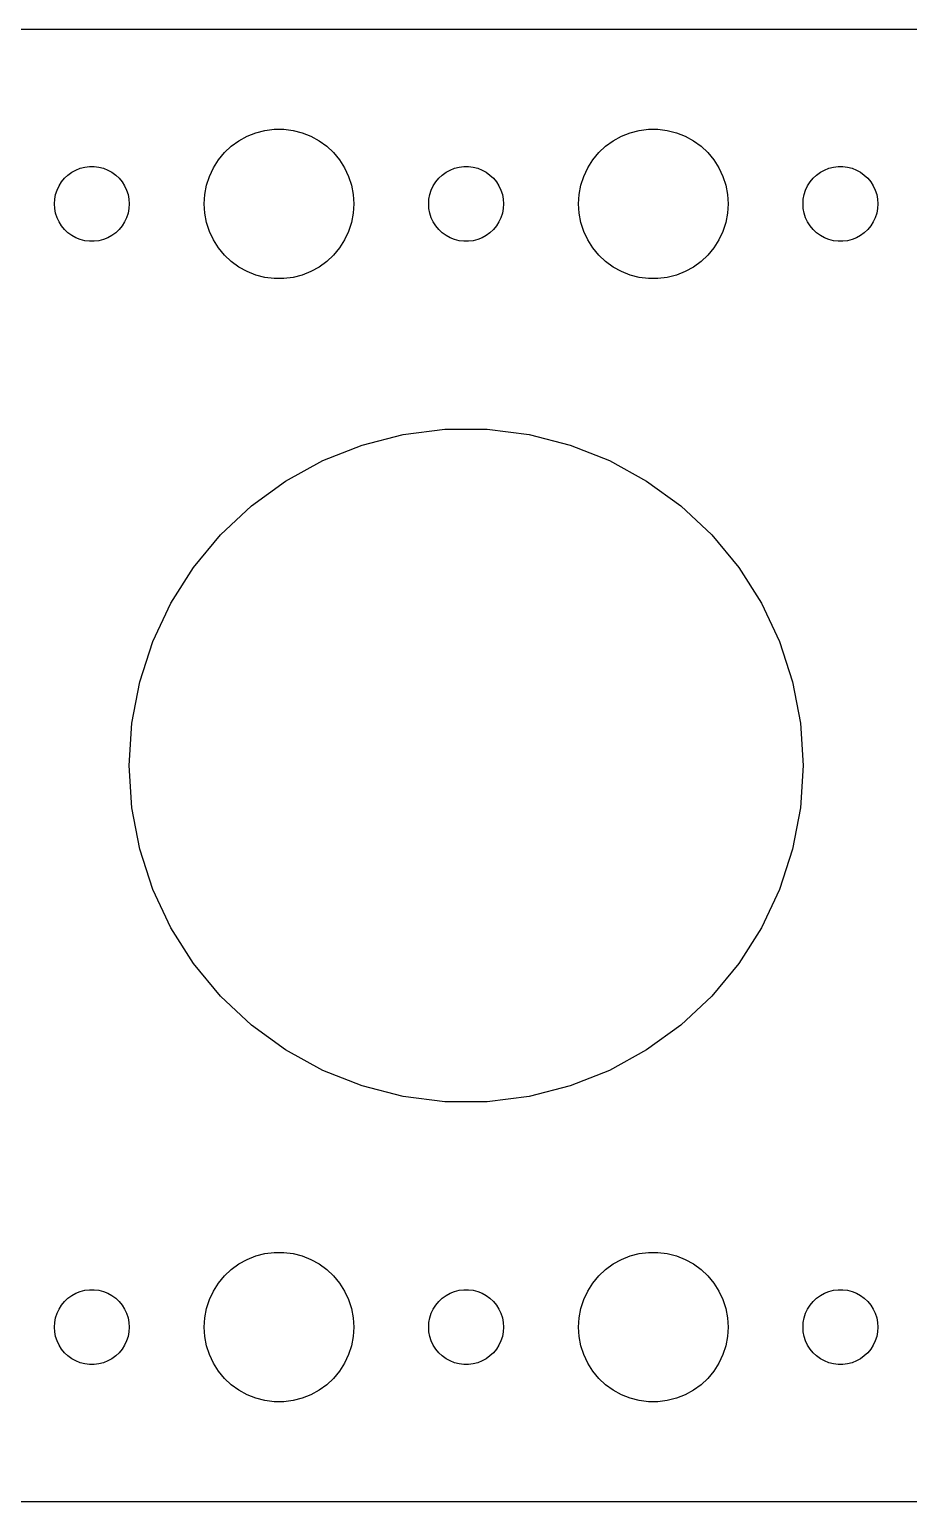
# Model space of a CAD drawing. Header units: metres. Extents: x -60 to 60, y 40 to 98.
# Drawn here: x -17.5 to 17.7, y 39.5 to 98.5 of the extents above; entities that cross this region are included whole.
import ezdxf

# ---------------------------------------------------------------- set-up
doc = ezdxf.new("R2010")
doc.units = ezdxf.units.M

msp = doc.modelspace()

# ---------------------------------------------------------------- linework, layer by layer
for p, q in [((54.8139, 98.4901), (-54.8139, 98.4901)), ((-8.42705, 94.3532), (-8.06213, 94.4469)), ((-8.06213, 94.4469), (-7.68837, 94.4941)), ((-7.68837, 94.4941), (-7.31161, 94.4941)), ((-7.31161, 94.4941), (-6.93785, 94.4469)), ((-6.93785, 94.4469), (-6.57294, 94.3532)), ((6.57294, 94.3532), (6.93785, 94.4469)), ((6.93785, 94.4469), (7.31161, 94.4941)), ((7.31161, 94.4941), (7.68837, 94.4941)), ((7.68837, 94.4941), (8.06213, 94.4469)), ((8.06213, 94.4469), (8.42705, 94.3532)), ((-9.6869, 93.5536), (-9.41226, 93.8115)), ((-9.41226, 93.8115), (-9.10747, 94.033)), ((-9.10747, 94.033), (-8.77733, 94.2145)), ((-8.77733, 94.2145), (-8.42705, 94.3532)), ((-6.57294, 94.3532), (-6.22266, 94.2145)), ((-6.22266, 94.2145), (-5.89252, 94.033)), ((-5.89252, 94.033), (-5.58772, 93.8115)), ((-5.58772, 93.8115), (-5.31308, 93.5536)), ((5.31308, 93.5536), (5.58772, 93.8115)), ((5.58772, 93.8115), (5.89252, 94.033)), ((5.89252, 94.033), (6.22266, 94.2145)), ((6.22266, 94.2145), (6.57294, 94.3532)), ((8.42705, 94.3532), (8.77733, 94.2145)), ((8.77733, 94.2145), (9.10747, 94.033)), ((9.10747, 94.033), (9.41226, 93.8115)), ((9.41226, 93.8115), (9.6869, 93.5536)), ((-10.1289, 92.9453), (-9.92705, 93.2634)), ((-9.92705, 93.2634), (-9.6869, 93.5536)), ((-5.31308, 93.5536), (-5.07294, 93.2634)), ((-5.07294, 93.2634), (-4.87108, 92.9453)), ((4.87108, 92.9453), (5.07294, 93.2634)), ((5.07294, 93.2634), (5.31308, 93.5536)), ((9.6869, 93.5536), (9.92705, 93.2634)), ((9.92705, 93.2634), (10.1289, 92.9453)), ((-16.0934, 92.5268), (-15.9561, 92.6558)), ((-15.9561, 92.6558), (-15.8037, 92.7665)), ((-15.8037, 92.7665), (-15.6387, 92.8572)), ((-15.6387, 92.8572), (-15.4635, 92.9266)), ((-15.4635, 92.9266), (-15.2811, 92.9734)), ((-15.2811, 92.9734), (-15.0942, 92.997)), ((-15.0942, 92.997), (-14.9058, 92.997)), ((-14.9058, 92.997), (-14.7189, 92.9734)), ((-14.7189, 92.9734), (-14.5365, 92.9266)), ((-14.5365, 92.9266), (-14.3613, 92.8572)), ((-14.3613, 92.8572), (-14.1963, 92.7665)), ((-14.1963, 92.7665), (-14.0439, 92.6558)), ((-14.0439, 92.6558), (-13.9065, 92.5268)), ((-10.4057, 92.2461), (-10.2893, 92.6044)), ((-10.2893, 92.6044), (-10.1289, 92.9453)), ((-4.87108, 92.9453), (-4.71066, 92.6044)), ((-4.71066, 92.6044), (-4.59424, 92.2461)), ((-1.09344, 92.5268), (-0.95613, 92.6558)), ((-0.95613, 92.6558), (-0.80373, 92.7665)), ((-0.80373, 92.7665), (-0.63866, 92.8572)), ((-0.63866, 92.8572), (-0.46352, 92.9266)), ((-0.46352, 92.9266), (-0.28107, 92.9734)), ((-0.28107, 92.9734), (-0.09418, 92.997)), ((-0.09418, 92.997), (0.09418, 92.997)), ((0.09418, 92.997), (0.28107, 92.9734)), ((0.28107, 92.9734), (0.46352, 92.9266)), ((0.46352, 92.9266), (0.63866, 92.8572)), ((0.63866, 92.8572), (0.80373, 92.7665)), ((0.80373, 92.7665), (0.95613, 92.6558)), ((0.95613, 92.6558), (1.09344, 92.5268)), ((4.59424, 92.2461), (4.71066, 92.6044)), ((4.71066, 92.6044), (4.87108, 92.9453)), ((10.1289, 92.9453), (10.2893, 92.6044)), ((10.2893, 92.6044), (10.4057, 92.2461)), ((13.9065, 92.5268), (14.0439, 92.6558)), ((14.0439, 92.6558), (14.1963, 92.7665)), ((14.1963, 92.7665), (14.3613, 92.8572)), ((14.3613, 92.8572), (14.5365, 92.9266)), ((14.5365, 92.9266), (14.7189, 92.9734)), ((14.7189, 92.9734), (14.9058, 92.997)), ((14.9058, 92.997), (15.0942, 92.997)), ((15.0942, 92.997), (15.2811, 92.9734)), ((15.2811, 92.9734), (15.4635, 92.9266)), ((15.4635, 92.9266), (15.6387, 92.8572)), ((15.6387, 92.8572), (15.8037, 92.7665)), ((15.8037, 92.7665), (15.9561, 92.6558)), ((15.9561, 92.6558), (16.0934, 92.5268)), ((-16.4529, 91.873), (-16.3947, 92.0522)), ((-16.3947, 92.0522), (-16.3145, 92.2226)), ((-16.3145, 92.2226), (-16.2135, 92.3817)), ((-16.2135, 92.3817), (-16.0934, 92.5268)), ((-13.9065, 92.5268), (-13.7865, 92.3817)), ((-13.7865, 92.3817), (-13.6855, 92.2226)), ((-13.6855, 92.2226), (-13.6053, 92.0522)), ((-13.6053, 92.0522), (-13.5471, 91.873)), ((-10.4763, 91.876), (-10.4057, 92.2461)), ((-4.59424, 92.2461), (-4.52365, 91.876)), ((-1.45287, 91.873), (-1.39465, 92.0522)), ((-1.39465, 92.0522), (-1.31445, 92.2226)), ((-1.31445, 92.2226), (-1.21352, 92.3817)), ((-1.21352, 92.3817), (-1.09344, 92.5268)), ((1.09344, 92.5268), (1.21352, 92.3817)), ((1.21352, 92.3817), (1.31445, 92.2226)), ((1.31445, 92.2226), (1.39465, 92.0522)), ((1.39465, 92.0522), (1.45287, 91.873)), ((4.52365, 91.876), (4.59424, 92.2461)), ((10.4057, 92.2461), (10.4763, 91.876)), ((13.5471, 91.873), (13.6053, 92.0522)), ((13.6053, 92.0522), (13.6855, 92.2226)), ((13.6855, 92.2226), (13.7865, 92.3817)), ((13.7865, 92.3817), (13.9065, 92.5268)), ((16.0934, 92.5268), (16.2135, 92.3817)), ((16.2135, 92.3817), (16.3145, 92.2226)), ((16.3145, 92.2226), (16.3947, 92.0522)), ((16.3947, 92.0522), (16.4529, 91.873)), ((-16.5, 91.5), (-16.4882, 91.688)), ((-16.4882, 91.312), (-16.5, 91.5)), ((-16.4882, 91.688), (-16.4529, 91.873)), ((-13.5471, 91.873), (-13.5118, 91.688)), ((-13.5118, 91.688), (-13.5, 91.5)), ((-13.5, 91.5), (-13.5118, 91.312)), ((-10.5, 91.5), (-10.4763, 91.876)), ((-10.4763, 91.124), (-10.5, 91.5)), ((-4.52365, 91.876), (-4.5, 91.5)), ((-4.5, 91.5), (-4.52365, 91.124)), ((-1.5, 91.5), (-1.48816, 91.688)), ((-1.48816, 91.312), (-1.5, 91.5)), ((-1.48816, 91.688), (-1.45287, 91.873)), ((1.45287, 91.873), (1.48816, 91.688)), ((1.48816, 91.688), (1.5, 91.5)), ((1.5, 91.5), (1.48816, 91.312)), ((4.5, 91.5), (4.52365, 91.876)), ((4.52365, 91.124), (4.5, 91.5)), ((10.4763, 91.876), (10.5, 91.5)), ((10.5, 91.5), (10.4763, 91.124)), ((13.5, 91.5), (13.5118, 91.688)), ((13.5118, 91.312), (13.5, 91.5)), ((13.5118, 91.688), (13.5471, 91.873)), ((16.4529, 91.873), (16.4882, 91.688)), ((16.4882, 91.688), (16.5, 91.5)), ((16.5, 91.5), (16.4882, 91.312)), ((-16.4529, 91.127), (-16.4882, 91.312)), ((-16.3947, 90.9478), (-16.4529, 91.127)), ((-16.3145, 90.7774), (-16.3947, 90.9478)), ((-13.6053, 90.9478), (-13.6855, 90.7774)), ((-13.5471, 91.127), (-13.6053, 90.9478)), ((-13.5118, 91.312), (-13.5471, 91.127)), ((-10.4057, 90.7539), (-10.4763, 91.124)), ((-4.52365, 91.124), (-4.59424, 90.7539)), ((-1.45287, 91.127), (-1.48816, 91.312)), ((-1.39465, 90.9478), (-1.45287, 91.127)), ((-1.31445, 90.7774), (-1.39465, 90.9478)), ((1.39465, 90.9478), (1.31445, 90.7774)), ((1.45287, 91.127), (1.39465, 90.9478)), ((1.48816, 91.312), (1.45287, 91.127)), ((4.59424, 90.7539), (4.52365, 91.124)), ((10.4763, 91.124), (10.4057, 90.7539)), ((13.5471, 91.127), (13.5118, 91.312)), ((13.6053, 90.9478), (13.5471, 91.127)), ((13.6855, 90.7774), (13.6053, 90.9478)), ((16.3947, 90.9478), (16.3145, 90.7774)), ((16.4529, 91.127), (16.3947, 90.9478)), ((16.4882, 91.312), (16.4529, 91.127)), ((-16.2135, 90.6183), (-16.3145, 90.7774)), ((-16.0934, 90.4732), (-16.2135, 90.6183)), ((-15.9561, 90.3442), (-16.0934, 90.4732)), ((-15.8037, 90.2335), (-15.9561, 90.3442)), ((-14.0439, 90.3442), (-14.1963, 90.2335)), ((-13.9065, 90.4732), (-14.0439, 90.3442)), ((-13.7865, 90.6183), (-13.9065, 90.4732)), ((-13.6855, 90.7774), (-13.7865, 90.6183)), ((-10.2893, 90.3956), (-10.4057, 90.7539)), ((-10.1289, 90.0547), (-10.2893, 90.3956)), ((-4.71066, 90.3956), (-4.87108, 90.0547)), ((-4.59424, 90.7539), (-4.71066, 90.3956)), ((-1.21352, 90.6183), (-1.31445, 90.7774)), ((-1.09344, 90.4732), (-1.21352, 90.6183)), ((-0.95613, 90.3442), (-1.09344, 90.4732)), ((-0.80373, 90.2335), (-0.95613, 90.3442)), ((0.95613, 90.3442), (0.80373, 90.2335)), ((1.09344, 90.4732), (0.95613, 90.3442)), ((1.21352, 90.6183), (1.09344, 90.4732)), ((1.31445, 90.7774), (1.21352, 90.6183)), ((4.71066, 90.3956), (4.59424, 90.7539)), ((4.87108, 90.0547), (4.71066, 90.3956)), ((10.2893, 90.3956), (10.1289, 90.0547)), ((10.4057, 90.7539), (10.2893, 90.3956)), ((13.7865, 90.6183), (13.6855, 90.7774)), ((13.9065, 90.4732), (13.7865, 90.6183)), ((14.0439, 90.3442), (13.9065, 90.4732)), ((14.1963, 90.2335), (14.0439, 90.3442)), ((15.9561, 90.3442), (15.8037, 90.2335)), ((16.0934, 90.4732), (15.9561, 90.3442)), ((16.2135, 90.6183), (16.0934, 90.4732)), ((16.3145, 90.7774), (16.2135, 90.6183)), ((-15.6387, 90.1427), (-15.8037, 90.2335)), ((-15.4635, 90.0734), (-15.6387, 90.1427)), ((-15.2811, 90.0266), (-15.4635, 90.0734)), ((-15.0942, 90.003), (-15.2811, 90.0266)), ((-14.9058, 90.003), (-15.0942, 90.003)), ((-14.7189, 90.0266), (-14.9058, 90.003)), ((-14.5365, 90.0734), (-14.7189, 90.0266)), ((-14.3613, 90.1427), (-14.5365, 90.0734)), ((-14.1963, 90.2335), (-14.3613, 90.1427)), ((-9.92705, 89.7366), (-10.1289, 90.0547)), ((-9.6869, 89.4464), (-9.92705, 89.7366)), ((-5.07294, 89.7366), (-5.31308, 89.4464)), ((-4.87108, 90.0547), (-5.07294, 89.7366)), ((-0.63866, 90.1427), (-0.80373, 90.2335)), ((-0.46352, 90.0734), (-0.63866, 90.1427)), ((-0.28107, 90.0266), (-0.46352, 90.0734)), ((-0.09418, 90.003), (-0.28107, 90.0266)), ((0.09418, 90.003), (-0.09418, 90.003)), ((0.28107, 90.0266), (0.09418, 90.003)), ((0.46352, 90.0734), (0.28107, 90.0266)), ((0.63866, 90.1427), (0.46352, 90.0734)), ((0.80373, 90.2335), (0.63866, 90.1427)), ((5.07294, 89.7366), (4.87108, 90.0547)), ((5.31308, 89.4464), (5.07294, 89.7366)), ((9.92705, 89.7366), (9.6869, 89.4464)), ((10.1289, 90.0547), (9.92705, 89.7366)), ((14.3613, 90.1427), (14.1963, 90.2335)), ((14.5365, 90.0734), (14.3613, 90.1427)), ((14.7189, 90.0266), (14.5365, 90.0734)), ((14.9058, 90.003), (14.7189, 90.0266)), ((15.0942, 90.003), (14.9058, 90.003)), ((15.2811, 90.0266), (15.0942, 90.003)), ((15.4635, 90.0734), (15.2811, 90.0266)), ((15.6387, 90.1427), (15.4635, 90.0734)), ((15.8037, 90.2335), (15.6387, 90.1427)), ((-9.41226, 89.1884), (-9.6869, 89.4464)), ((-9.10747, 88.967), (-9.41226, 89.1884)), ((-5.58772, 89.1884), (-5.89252, 88.967)), ((-5.31308, 89.4464), (-5.58772, 89.1884)), ((5.58772, 89.1884), (5.31308, 89.4464)), ((5.89252, 88.967), (5.58772, 89.1884)), ((9.41226, 89.1884), (9.10747, 88.967)), ((9.6869, 89.4464), (9.41226, 89.1884)), ((-8.77733, 88.7855), (-9.10747, 88.967)), ((-8.42705, 88.6468), (-8.77733, 88.7855)), ((-8.06213, 88.5531), (-8.42705, 88.6468)), ((-7.68837, 88.5059), (-8.06213, 88.5531)), ((-7.31161, 88.5059), (-7.68837, 88.5059)), ((-6.93785, 88.5531), (-7.31161, 88.5059)), ((-6.57294, 88.6468), (-6.93785, 88.5531)), ((-6.22266, 88.7855), (-6.57294, 88.6468)), ((-5.89252, 88.967), (-6.22266, 88.7855)), ((6.22266, 88.7855), (5.89252, 88.967)), ((6.57294, 88.6468), (6.22266, 88.7855)), ((6.93785, 88.5531), (6.57294, 88.6468)), ((7.31161, 88.5059), (6.93785, 88.5531)), ((7.68837, 88.5059), (7.31161, 88.5059)), ((8.06213, 88.5531), (7.68837, 88.5059)), ((8.42705, 88.6468), (8.06213, 88.5531)), ((8.77733, 88.7855), (8.42705, 88.6468)), ((9.10747, 88.967), (8.77733, 88.7855)), ((-4.17172, 81.8392), (-2.52963, 82.2609)), ((-2.52963, 82.2609), (-0.84767, 82.4734)), ((-0.84767, 82.4734), (0.84767, 82.4734)), ((0.84767, 82.4734), (2.52963, 82.2609)), ((2.52963, 82.2609), (4.17172, 81.8392)), ((-5.74802, 81.2152), (-4.17172, 81.8392)), ((4.17172, 81.8392), (5.74802, 81.2152)), ((-7.23366, 80.3984), (-5.74802, 81.2152)), ((5.74802, 81.2152), (7.23366, 80.3984)), ((-8.60521, 79.4019), (-7.23366, 80.3984)), ((7.23366, 80.3984), (8.60521, 79.4019)), ((-9.84106, 78.2414), (-8.60521, 79.4019)), ((8.60521, 79.4019), (9.84106, 78.2414)), ((-10.9217, 76.9351), (-9.84106, 78.2414)), ((9.84106, 78.2414), (10.9217, 76.9351)), ((-11.8301, 75.5037), (-10.9217, 76.9351)), ((10.9217, 76.9351), (11.8301, 75.5037)), ((-12.552, 73.9697), (-11.8301, 75.5037)), ((11.8301, 75.5037), (12.552, 73.9697)), ((-13.0759, 72.3573), (-12.552, 73.9697)), ((12.552, 73.9697), (13.0759, 72.3573)), ((-13.3935, 70.692), (-13.0759, 72.3573)), ((13.0759, 72.3573), (13.3935, 70.692)), ((-13.5, 69), (-13.3935, 70.692)), ((13.3935, 70.692), (13.5, 69)), ((-13.3935, 67.308), (-13.5, 69)), ((13.5, 69), (13.3935, 67.308)), ((-13.0759, 65.6427), (-13.3935, 67.308)), ((13.3935, 67.308), (13.0759, 65.6427)), ((-12.552, 64.0303), (-13.0759, 65.6427)), ((13.0759, 65.6427), (12.552, 64.0303)), ((-11.8301, 62.4963), (-12.552, 64.0303)), ((12.552, 64.0303), (11.8301, 62.4963)), ((-10.9217, 61.0649), (-11.8301, 62.4963)), ((11.8301, 62.4963), (10.9217, 61.0649)), ((-9.84106, 59.7586), (-10.9217, 61.0649)), ((10.9217, 61.0649), (9.84106, 59.7586)), ((-8.60521, 58.5981), (-9.84106, 59.7586)), ((9.84106, 59.7586), (8.60521, 58.5981)), ((-7.23366, 57.6016), (-8.60521, 58.5981)), ((8.60521, 58.5981), (7.23366, 57.6016)), ((-5.74802, 56.7848), (-7.23366, 57.6016)), ((7.23366, 57.6016), (5.74802, 56.7848)), ((-4.17172, 56.1608), (-5.74802, 56.7848)), ((5.74802, 56.7848), (4.17172, 56.1608)), ((-2.52963, 55.7391), (-4.17172, 56.1608)), ((4.17172, 56.1608), (2.52963, 55.7391)), ((-0.84767, 55.5266), (-2.52963, 55.7391)), ((0.84767, 55.5266), (-0.84767, 55.5266)), ((2.52963, 55.7391), (0.84767, 55.5266)), ((-9.41226, 48.8116), (-9.10747, 49.033)), ((-9.10747, 49.033), (-8.77733, 49.2145)), ((-8.77733, 49.2145), (-8.42705, 49.3532)), ((-8.42705, 49.3532), (-8.06213, 49.4469)), ((-8.06213, 49.4469), (-7.68837, 49.4941)), ((-7.68837, 49.4941), (-7.31161, 49.4941)), ((-7.31161, 49.4941), (-6.93785, 49.4469)), ((-6.93785, 49.4469), (-6.57294, 49.3532)), ((-6.57294, 49.3532), (-6.22266, 49.2145)), ((-6.22266, 49.2145), (-5.89252, 49.033)), ((-5.89252, 49.033), (-5.58772, 48.8116)), ((5.58772, 48.8116), (5.89252, 49.033)), ((5.89252, 49.033), (6.22266, 49.2145)), ((6.22266, 49.2145), (6.57294, 49.3532)), ((6.57294, 49.3532), (6.93785, 49.4469)), ((6.93785, 49.4469), (7.31161, 49.4941)), ((7.31161, 49.4941), (7.68837, 49.4941)), ((7.68837, 49.4941), (8.06213, 49.4469)), ((8.06213, 49.4469), (8.42705, 49.3532)), ((8.42705, 49.3532), (8.77733, 49.2145)), ((8.77733, 49.2145), (9.10747, 49.033)), ((9.10747, 49.033), (9.41226, 48.8116)), ((-9.92705, 48.2634), (-9.6869, 48.5536)), ((-9.6869, 48.5536), (-9.41226, 48.8116)), ((-5.58772, 48.8116), (-5.31308, 48.5536)), ((-5.31308, 48.5536), (-5.07294, 48.2634)), ((5.07294, 48.2634), (5.31308, 48.5536)), ((5.31308, 48.5536), (5.58772, 48.8116)), ((9.41226, 48.8116), (9.6869, 48.5536)), ((9.6869, 48.5536), (9.92705, 48.2634)), ((-15.8037, 47.7665), (-15.6387, 47.8573)), ((-15.6387, 47.8573), (-15.4635, 47.9266)), ((-15.4635, 47.9266), (-15.2811, 47.9734)), ((-15.2811, 47.9734), (-15.0942, 47.997)), ((-15.0942, 47.997), (-14.9058, 47.997)), ((-14.9058, 47.997), (-14.7189, 47.9734)), ((-14.7189, 47.9734), (-14.5365, 47.9266)), ((-14.5365, 47.9266), (-14.3613, 47.8573)), ((-14.3613, 47.8573), (-14.1963, 47.7665)), ((-10.2893, 47.6044), (-10.1289, 47.9453)), ((-10.1289, 47.9453), (-9.92705, 48.2634)), ((-5.07294, 48.2634), (-4.87108, 47.9453)), ((-4.87108, 47.9453), (-4.71066, 47.6044)), ((-0.80373, 47.7665), (-0.63866, 47.8573)), ((-0.63866, 47.8573), (-0.46352, 47.9266)), ((-0.46352, 47.9266), (-0.28107, 47.9734)), ((-0.28107, 47.9734), (-0.09418, 47.997)), ((-0.09418, 47.997), (0.09418, 47.997)), ((0.09418, 47.997), (0.28107, 47.9734)), ((0.28107, 47.9734), (0.46352, 47.9266)), ((0.46352, 47.9266), (0.63866, 47.8573)), ((0.63866, 47.8573), (0.80373, 47.7665)), ((4.71066, 47.6044), (4.87108, 47.9453)), ((4.87108, 47.9453), (5.07294, 48.2634)), ((9.92705, 48.2634), (10.1289, 47.9453)), ((10.1289, 47.9453), (10.2893, 47.6044)), ((14.1963, 47.7665), (14.3613, 47.8573)), ((14.3613, 47.8573), (14.5365, 47.9266)), ((14.5365, 47.9266), (14.7189, 47.9734)), ((14.7189, 47.9734), (14.9058, 47.997)), ((14.9058, 47.997), (15.0942, 47.997)), ((15.0942, 47.997), (15.2811, 47.9734)), ((15.2811, 47.9734), (15.4635, 47.9266)), ((15.4635, 47.9266), (15.6387, 47.8573)), ((15.6387, 47.8573), (15.8037, 47.7665)), ((-16.3947, 47.0522), (-16.3145, 47.2226)), ((-16.3145, 47.2226), (-16.2135, 47.3817)), ((-16.2135, 47.3817), (-16.0934, 47.5268)), ((-16.0934, 47.5268), (-15.9561, 47.6558)), ((-15.9561, 47.6558), (-15.8037, 47.7665)), ((-14.1963, 47.7665), (-14.0439, 47.6558)), ((-14.0439, 47.6558), (-13.9065, 47.5268)), ((-13.9065, 47.5268), (-13.7865, 47.3817)), ((-13.7865, 47.3817), (-13.6855, 47.2226)), ((-13.6855, 47.2226), (-13.6053, 47.0522)), ((-10.4763, 46.876), (-10.4057, 47.2461)), ((-10.4057, 47.2461), (-10.2893, 47.6044)), ((-4.71066, 47.6044), (-4.59424, 47.2461)), ((-4.59424, 47.2461), (-4.52365, 46.876)), ((-1.39465, 47.0522), (-1.31445, 47.2226)), ((-1.31445, 47.2226), (-1.21352, 47.3817)), ((-1.21352, 47.3817), (-1.09344, 47.5268)), ((-1.09344, 47.5268), (-0.95613, 47.6558)), ((-0.95613, 47.6558), (-0.80373, 47.7665)), ((0.80373, 47.7665), (0.95613, 47.6558)), ((0.95613, 47.6558), (1.09344, 47.5268)), ((1.09344, 47.5268), (1.21352, 47.3817)), ((1.21352, 47.3817), (1.31445, 47.2226)), ((1.31445, 47.2226), (1.39465, 47.0522)), ((4.52365, 46.876), (4.59424, 47.2461)), ((4.59424, 47.2461), (4.71066, 47.6044)), ((10.2893, 47.6044), (10.4057, 47.2461)), ((10.4057, 47.2461), (10.4763, 46.876)), ((13.6053, 47.0522), (13.6855, 47.2226)), ((13.6855, 47.2226), (13.7865, 47.3817)), ((13.7865, 47.3817), (13.9065, 47.5268)), ((13.9065, 47.5268), (14.0439, 47.6558)), ((14.0439, 47.6558), (14.1963, 47.7665)), ((15.8037, 47.7665), (15.9561, 47.6558)), ((15.9561, 47.6558), (16.0934, 47.5268)), ((16.0934, 47.5268), (16.2135, 47.3817)), ((16.2135, 47.3817), (16.3145, 47.2226)), ((16.3145, 47.2226), (16.3947, 47.0522)), ((-16.5, 46.5), (-16.4882, 46.688)), ((-16.4882, 46.688), (-16.4529, 46.873)), ((-16.4529, 46.873), (-16.3947, 47.0522)), ((-13.6053, 47.0522), (-13.5471, 46.873)), ((-13.5471, 46.873), (-13.5118, 46.688)), ((-13.5118, 46.688), (-13.5, 46.5)), ((-10.5, 46.5), (-10.4763, 46.876)), ((-4.52365, 46.876), (-4.5, 46.5)), ((-1.5, 46.5), (-1.48816, 46.688)), ((-1.48816, 46.688), (-1.45287, 46.873)), ((-1.45287, 46.873), (-1.39465, 47.0522)), ((1.39465, 47.0522), (1.45287, 46.873)), ((1.45287, 46.873), (1.48816, 46.688)), ((1.48816, 46.688), (1.5, 46.5)), ((4.5, 46.5), (4.52365, 46.876)), ((10.4763, 46.876), (10.5, 46.5)), ((13.5, 46.5), (13.5118, 46.688)), ((13.5118, 46.688), (13.5471, 46.873)), ((13.5471, 46.873), (13.6053, 47.0522)), ((16.3947, 47.0522), (16.4529, 46.873)), ((16.4529, 46.873), (16.4882, 46.688)), ((16.4882, 46.688), (16.5, 46.5)), ((-16.4882, 46.312), (-16.5, 46.5)), ((-16.4529, 46.127), (-16.4882, 46.312)), ((-16.3947, 45.9478), (-16.4529, 46.127)), ((-13.5471, 46.127), (-13.6053, 45.9478)), ((-13.5118, 46.312), (-13.5471, 46.127)), ((-13.5, 46.5), (-13.5118, 46.312)), ((-10.4763, 46.124), (-10.5, 46.5)), ((-10.4057, 45.7539), (-10.4763, 46.124)), ((-4.52365, 46.124), (-4.59424, 45.7539)), ((-4.5, 46.5), (-4.52365, 46.124)), ((-1.48816, 46.312), (-1.5, 46.5)), ((-1.45287, 46.127), (-1.48816, 46.312)), ((-1.39465, 45.9478), (-1.45287, 46.127)), ((1.45287, 46.127), (1.39465, 45.9478)), ((1.48816, 46.312), (1.45287, 46.127)), ((1.5, 46.5), (1.48816, 46.312)), ((4.52365, 46.124), (4.5, 46.5)), ((4.59424, 45.7539), (4.52365, 46.124)), ((10.4763, 46.124), (10.4057, 45.7539)), ((10.5, 46.5), (10.4763, 46.124)), ((13.5118, 46.312), (13.5, 46.5)), ((13.5471, 46.127), (13.5118, 46.312)), ((13.6053, 45.9478), (13.5471, 46.127)), ((16.4529, 46.127), (16.3947, 45.9478)), ((16.4882, 46.312), (16.4529, 46.127)), ((16.5, 46.5), (16.4882, 46.312)), ((-16.3145, 45.7774), (-16.3947, 45.9478)), ((-16.2135, 45.6183), (-16.3145, 45.7774)), ((-16.0934, 45.4732), (-16.2135, 45.6183)), ((-15.9561, 45.3442), (-16.0934, 45.4732)), ((-13.9065, 45.4732), (-14.0439, 45.3442)), ((-13.7865, 45.6183), (-13.9065, 45.4732)), ((-13.6855, 45.7774), (-13.7865, 45.6183)), ((-13.6053, 45.9478), (-13.6855, 45.7774)), ((-10.2893, 45.3956), (-10.4057, 45.7539)), ((-4.59424, 45.7539), (-4.71066, 45.3956)), ((-1.31445, 45.7774), (-1.39465, 45.9478)), ((-1.21352, 45.6183), (-1.31445, 45.7774)), ((-1.09344, 45.4732), (-1.21352, 45.6183)), ((-0.95613, 45.3442), (-1.09344, 45.4732)), ((1.09344, 45.4732), (0.95613, 45.3442)), ((1.21352, 45.6183), (1.09344, 45.4732)), ((1.31445, 45.7774), (1.21352, 45.6183)), ((1.39465, 45.9478), (1.31445, 45.7774)), ((4.71066, 45.3956), (4.59424, 45.7539)), ((10.4057, 45.7539), (10.2893, 45.3956)), ((13.6855, 45.7774), (13.6053, 45.9478)), ((13.7865, 45.6183), (13.6855, 45.7774)), ((13.9065, 45.4732), (13.7865, 45.6183)), ((14.0439, 45.3442), (13.9065, 45.4732)), ((16.0934, 45.4732), (15.9561, 45.3442)), ((16.2135, 45.6183), (16.0934, 45.4732)), ((16.3145, 45.7774), (16.2135, 45.6183)), ((16.3947, 45.9478), (16.3145, 45.7774)), ((-15.8037, 45.2335), (-15.9561, 45.3442)), ((-15.6387, 45.1428), (-15.8037, 45.2335)), ((-15.4635, 45.0734), (-15.6387, 45.1428)), ((-15.2811, 45.0266), (-15.4635, 45.0734)), ((-15.0942, 45.003), (-15.2811, 45.0266)), ((-14.9058, 45.003), (-15.0942, 45.003)), ((-14.7189, 45.0266), (-14.9058, 45.003)), ((-14.5365, 45.0734), (-14.7189, 45.0266)), ((-14.3613, 45.1428), (-14.5365, 45.0734)), ((-14.1963, 45.2335), (-14.3613, 45.1428)), ((-14.0439, 45.3442), (-14.1963, 45.2335)), ((-10.1289, 45.0547), (-10.2893, 45.3956)), ((-9.92705, 44.7366), (-10.1289, 45.0547)), ((-4.87108, 45.0547), (-5.07294, 44.7366)), ((-4.71066, 45.3956), (-4.87108, 45.0547)), ((-0.80373, 45.2335), (-0.95613, 45.3442)), ((-0.63866, 45.1428), (-0.80373, 45.2335)), ((-0.46352, 45.0734), (-0.63866, 45.1428)), ((-0.28107, 45.0266), (-0.46352, 45.0734)), ((-0.09418, 45.003), (-0.28107, 45.0266)), ((0.09418, 45.003), (-0.09418, 45.003)), ((0.28107, 45.0266), (0.09418, 45.003)), ((0.46352, 45.0734), (0.28107, 45.0266)), ((0.63866, 45.1428), (0.46352, 45.0734)), ((0.80373, 45.2335), (0.63866, 45.1428)), ((0.95613, 45.3442), (0.80373, 45.2335)), ((4.87108, 45.0547), (4.71066, 45.3956)), ((5.07294, 44.7366), (4.87108, 45.0547)), ((10.1289, 45.0547), (9.92705, 44.7366)), ((10.2893, 45.3956), (10.1289, 45.0547)), ((14.1963, 45.2335), (14.0439, 45.3442)), ((14.3613, 45.1428), (14.1963, 45.2335)), ((14.5365, 45.0734), (14.3613, 45.1428)), ((14.7189, 45.0266), (14.5365, 45.0734)), ((14.9058, 45.003), (14.7189, 45.0266)), ((15.0942, 45.003), (14.9058, 45.003)), ((15.2811, 45.0266), (15.0942, 45.003)), ((15.4635, 45.0734), (15.2811, 45.0266)), ((15.6387, 45.1428), (15.4635, 45.0734)), ((15.8037, 45.2335), (15.6387, 45.1428)), ((15.9561, 45.3442), (15.8037, 45.2335)), ((-9.6869, 44.4464), (-9.92705, 44.7366)), ((-9.41226, 44.1885), (-9.6869, 44.4464)), ((-5.31308, 44.4464), (-5.58772, 44.1885)), ((-5.07294, 44.7366), (-5.31308, 44.4464)), ((5.31308, 44.4464), (5.07294, 44.7366)), ((5.58772, 44.1885), (5.31308, 44.4464)), ((9.6869, 44.4464), (9.41226, 44.1885)), ((9.92705, 44.7366), (9.6869, 44.4464)), ((-9.10747, 43.967), (-9.41226, 44.1885)), ((-8.77733, 43.7855), (-9.10747, 43.967)), ((-8.42705, 43.6468), (-8.77733, 43.7855)), ((-8.06213, 43.5531), (-8.42705, 43.6468)), ((-6.57294, 43.6468), (-6.93785, 43.5531)), ((-6.22266, 43.7855), (-6.57294, 43.6468)), ((-5.89252, 43.967), (-6.22266, 43.7855)), ((-5.58772, 44.1885), (-5.89252, 43.967)), ((5.89252, 43.967), (5.58772, 44.1885)), ((6.22266, 43.7855), (5.89252, 43.967)), ((6.57294, 43.6468), (6.22266, 43.7855)), ((6.93785, 43.5531), (6.57294, 43.6468)), ((8.42705, 43.6468), (8.06213, 43.5531)), ((8.77733, 43.7855), (8.42705, 43.6468)), ((9.10747, 43.967), (8.77733, 43.7855)), ((9.41226, 44.1885), (9.10747, 43.967)), ((-7.68837, 43.5059), (-8.06213, 43.5531)), ((-7.31161, 43.5059), (-7.68837, 43.5059)), ((-6.93785, 43.5531), (-7.31161, 43.5059)), ((7.31161, 43.5059), (6.93785, 43.5531)), ((7.68837, 43.5059), (7.31161, 43.5059)), ((8.06213, 43.5531), (7.68837, 43.5059)), ((-54.8139, 39.5099), (54.8139, 39.5099))]:
    msp.add_line(p, q)

doc.saveas('drawing.dxf')
